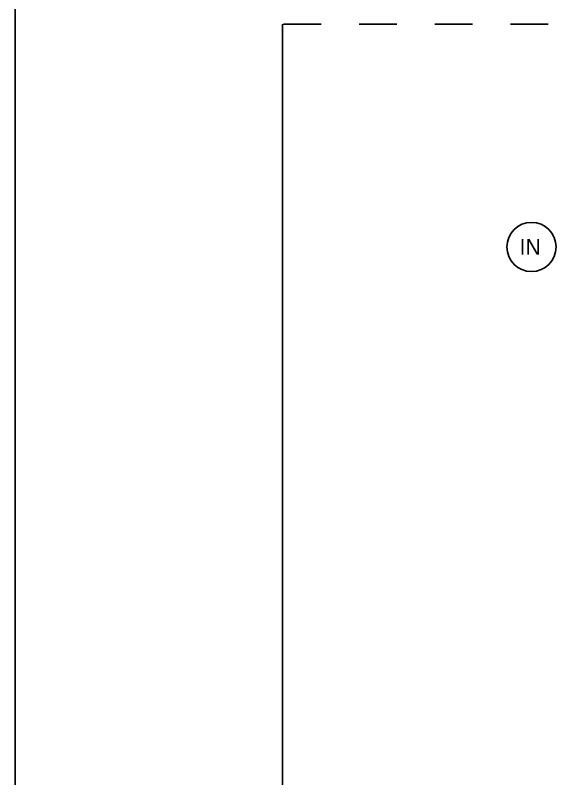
# Model space of a CAD drawing. Header units: millimetres. Extents: x 1398 to 1463.6, y 278.6 to 295.8.
# Drawn here: x 1431.386 to 1432.844, y 291.331 to 293.349 of the extents above; entities that cross this region are included whole.
import ezdxf

# ---------------------------------------------------------------- set-up
doc = ezdxf.new("R2010")
doc.units = ezdxf.units.MM
doc.linetypes.add('CENTER', pattern=[2, 1.25, -0.25, 0.25, -0.25])
doc.layers.add('11', color=7, linetype='Continuous')
doc.styles.add('2', font='SCRIPTC.SHX', dxfattribs={"height": 0.2})
doc.styles.add('ROMANS', font='romans')

# ---------------------------------------------------------------- blocks, each defined once
blk = doc.blocks.new('A$C03A07C7F')
blk.add_line((1707.094, 295.67), (1707.094, 453.265))
at = {"linetype": 'CENTER'}
blk.add_line((1707.241, 453.265), (1811.094, 453.265), dxfattribs=at)
blk.add_lwpolyline([(1671.764, 0.36), (2441.764, 0.36), (2441.764, 565.36), (1671.764, 565.36)], close=True)
at = {"layer": '11'}
blk.add_circle((1740.031, 423.825), 3.25, dxfattribs=at)
blk.add_text('IN', height=2.1).set_placement((1738.457, 422.794))
for tag, p, style in [('ROSY', (683.087, 26.495), '2'), ('30/10/02', (715.706, 16.31), 'ROMANS'), ('ROSY', (1513.839, 14.827), '2'), ('ROSY', (2354.851, 14.827), '2'), ('ROSY', (3194.181, 14.827), '2'), ('30/10/02', (1546.458, 4.642), 'ROMANS'), ('30/10/02', (2387.471, 4.642), 'ROMANS'), ('30/10/02', (3226.8, 4.642), 'ROMANS')]:
    blk.add_attdef(tag, p, '', height=2.88, dxfattribs=dict(style=style))

msp = doc.modelspace()

# ---------------------------------------------------------------- block references
at = {"xscale": 0.01999999999999991, "yscale": 0.01999999999999991, "zscale": 0.01999999999999991}
msp.add_blockref('A$C03A07C7F', (1397.9505, 284.2598), dxfattribs=at)

doc.saveas('drawing.dxf')
